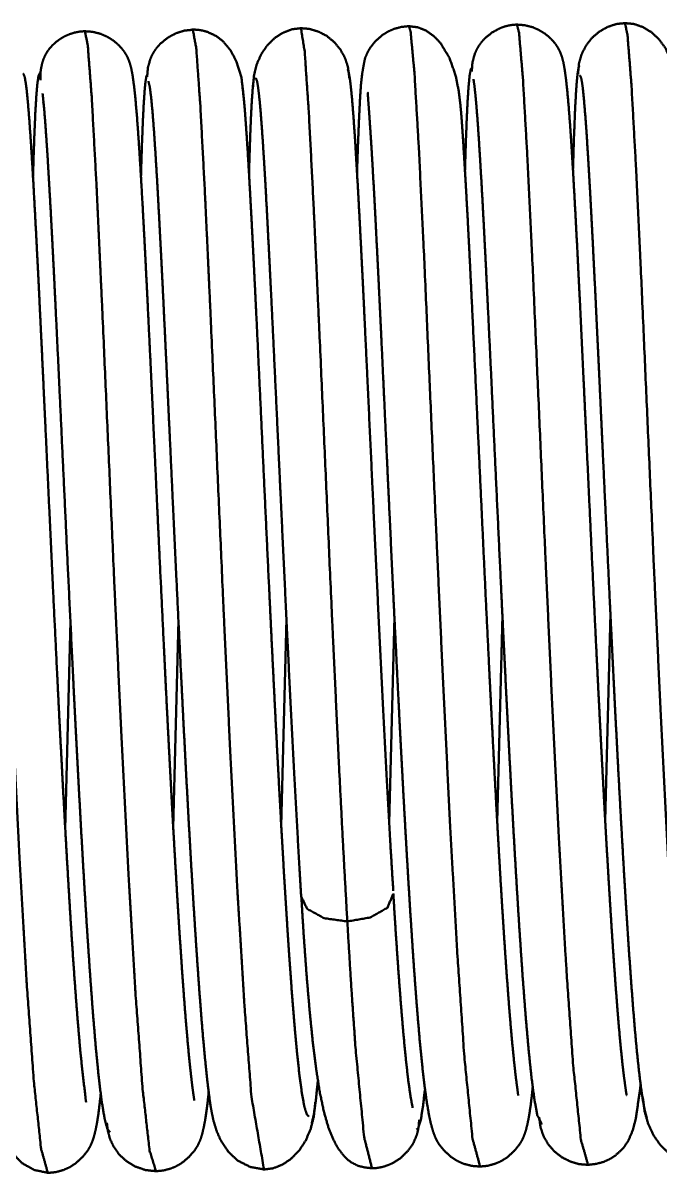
# Paper-space layout 'Layout1' of a CAD drawing. Header units: millimetres. Extents: x 69 to 348, y 30 to 269.
# Drawn here: x 182.73 to 186.86, y 48.22 to 55.67 of the extents above; entities that cross this region are included whole.
import ezdxf

# ---------------------------------------------------------------- set-up
doc = ezdxf.new("R2010")
doc.units = ezdxf.units.MM
doc.layers.add('170', color=7, linetype='Continuous', true_color=0xffffff)

psp = doc.layouts.get("Layout1")

# ---------------------------------------------------------------- linework, layer by layer
at = {"layer": '170', "color": 155, "linetype": 'Continuous', "lineweight": 50}
for p, q in [((182.862, 55.1624), (182.8656, 55.1395)), ((183.004, 50.4461), (183.0378, 51.7955)), ((183.7039, 50.4556), (183.7376, 51.8012)), ((184.4038, 50.4673), (184.4375, 51.8115)), ((185.1374, 51.8247), (185.1039, 50.4852)), ((185.8373, 51.8364), (185.8037, 50.4914)), ((186.5372, 51.8457), (186.5035, 50.5008)), ((185.2417, 48.7364), (185.2367, 48.7377))]:
    psp.add_line(p, q, dxfattribs=at)
for points, knots in [([(186.6366, 55.671), (186.5758, 55.6641), (186.5187, 55.6455), (186.4654, 55.6154), (186.4177, 55.5745), (186.379, 55.525), (186.3504, 55.4684), (186.3334, 55.4076), (186.3273, 55.3413)], [0, 0, 0.122192, 0.241823, 0.363986, 0.489347, 0.614624, 0.741191, 0.867257, 1, 1]), ([(186.9527, 55.2958), (186.9433, 55.3745), (186.9234, 55.4457), (186.8919, 55.5111), (186.8507, 55.5671), (186.8007, 55.6128), (186.7456, 55.6457), (186.6869, 55.6651), (186.6251, 55.6708)], [0, 0, 0.143809, 0.277896, 0.409577, 0.53584, 0.65873, 0.77519, 0.887238, 1, 1]), ([(186.631, 55.671), (186.6475, 55.5966), (186.6732, 55.2742), (186.7034, 54.7267), (186.7378, 53.9932), (186.8185, 52.1625), (186.863, 51.1965), (186.9091, 50.2855), (186.9555, 49.4882), (187.0011, 48.8613), (187.0476, 48.4345), (187.0908, 48.2825)], [0, 0, 0.01028, 0.05394, 0.127952, 0.227078, 0.474426, 0.604955, 0.728076, 0.835879, 0.920719, 0.978669, 1, 1]), ([(182.8913, 48.2193), (182.8476, 48.3764), (182.8004, 48.8141), (182.7548, 49.4468), (182.7084, 50.2485), (182.6623, 51.162), (182.6179, 52.1286), (182.5374, 53.9545), (182.503, 54.6831), (182.4731, 55.2242), (182.4475, 55.5394), (182.4313, 55.608)], [0, 0, 0.022009, 0.081424, 0.167048, 0.275437, 0.398903, 0.529505, 0.776208, 0.874652, 0.947803, 0.990485, 1, 1]), ([(183.1369, 55.618), (183.1008, 55.6158), (183.065, 55.609), (183.0323, 55.5986), (183.0006, 55.5847), (182.972, 55.5681), (182.9462, 55.5493), (182.9229, 55.5283), (182.9032, 55.5064), (182.8859, 55.4822), (182.8725, 55.4583), (182.8615, 55.4321), (182.8536, 55.407), (182.8429, 55.3507), (182.8446, 55.3005)], [0, 0, 0.074192, 0.149152, 0.219621, 0.29077, 0.3586, 0.424249, 0.48871, 0.549214, 0.610324, 0.666666, 0.724939, 0.779132, 0.896748, 1, 1]), ([(183.8393, 48.6882), (183.8394, 48.6963), (183.8374, 48.7119), (183.834, 48.7346), (183.8288, 48.7724), (183.823, 48.8196), (183.8151, 48.889), (183.8066, 48.9713), (183.7961, 49.0841), (183.7851, 49.2132), (183.7721, 49.381), (183.7587, 49.5669), (183.7448, 49.775), (183.7308, 49.9983), (183.7179, 50.2142), (183.705, 50.4401), (183.6934, 50.6519), (183.6817, 50.8701), (183.6713, 51.0694), (183.661, 51.2723), (183.6431, 51.6356), (183.6151, 52.2192), (183.5993, 52.5575), (183.5799, 52.9735), (183.5574, 53.4549), (183.5387, 53.843), (183.5287, 54.0454), (183.519, 54.2365), (183.5085, 54.4337), (183.4984, 54.6154), (183.4886, 54.7788), (183.4791, 54.9258), (183.4686, 55.0687), (183.4579, 55.1903), (183.4493, 55.2686), (183.44, 55.3343), (183.4327, 55.373), (183.4233, 55.4088), (183.4177, 55.4251), (183.4104, 55.4429), (183.4076, 55.449), (183.4036, 55.4568), (183.398, 55.4668), (183.3907, 55.4787), (183.3777, 55.4969), (183.3623, 55.5153), (183.3386, 55.5388), (183.3118, 55.5601), (183.274, 55.5832), (183.2332, 55.6009), (183.1811, 55.6139), (183.1258, 55.6179)], [0, 0, 0.00113, 0.003347, 0.006567, 0.01192, 0.018588, 0.028396, 0.040006, 0.055913, 0.074096, 0.09771, 0.123866, 0.153142, 0.184553, 0.214898, 0.246663, 0.276428, 0.307094, 0.335108, 0.363617, 0.414666, 0.496677, 0.544207, 0.602661, 0.670293, 0.72483, 0.753266, 0.780126, 0.807843, 0.833379, 0.856359, 0.877033, 0.897145, 0.914272, 0.925331, 0.934642, 0.940175, 0.94536, 0.947787, 0.950484, 0.951419, 0.952662, 0.95427, 0.956222, 0.959356, 0.962729, 0.967414, 0.972218, 0.978432, 0.984686, 0.992217, 1, 1]), ([(183.5925, 48.2301), (183.5507, 48.3657), (183.5057, 48.7623), (183.4602, 49.3714), (183.4138, 50.1554), (183.3677, 51.0582), (183.323, 52.0222), (183.2417, 53.8664), (183.2068, 54.6148), (183.1763, 55.1812), (183.1502, 55.5252), (183.1316, 55.618)], [0, 0, 0.01915, 0.07303, 0.155483, 0.261484, 0.383517, 0.513772, 0.762952, 0.864084, 0.940649, 0.987223, 1, 1]), ([(183.837, 55.6281), (183.777, 55.6215), (183.721, 55.6043), (183.6685, 55.576), (183.6218, 55.5381), (183.6017, 55.5162), (183.5839, 55.4923), (183.5687, 55.4667), (183.5563, 55.4397), (183.5401, 55.3832), (183.5351, 55.3228)], [0, 0, 0.126563, 0.249368, 0.374403, 0.500321, 0.562778, 0.625181, 0.687499, 0.749667, 0.873058, 1, 1]), ([(184.1603, 55.1877), (184.1472, 55.3113), (184.1149, 55.419), (184.0771, 55.4915), (184.0259, 55.5531), (183.9809, 55.5877), (183.9223, 55.6142), (183.899, 55.6208), (183.8722, 55.6257), (183.8607, 55.6269), (183.8483, 55.6278), (183.8372, 55.628), (183.8254, 55.6279)], [0, 0, 0.201203, 0.383079, 0.515396, 0.644946, 0.736896, 0.840849, 0.880091, 0.924214, 0.942927, 0.963005, 0.980936, 1, 1]), ([(184.2924, 48.2411), (184.2109, 48.7137), (184.1657, 49.2987), (184.1193, 50.064), (184.0731, 50.9553), (184.0282, 51.9156), (183.9461, 53.7762), (183.9107, 54.5438), (183.8797, 55.1349), (183.853, 55.5074), (183.8311, 55.628)], [0, 0, 0.06476, 0.143984, 0.247522, 0.368035, 0.497853, 0.749336, 0.853085, 0.933011, 0.983449, 1, 1]), ([(184.5367, 55.6382), (184.475, 55.6302), (184.417, 55.6088), (184.363, 55.5742), (184.3144, 55.5272), (184.2749, 55.4703), (184.2454, 55.4046), (184.2277, 55.3337), (184.2207, 55.2558)], [0, 0, 0.113401, 0.226082, 0.343144, 0.466438, 0.592735, 0.724103, 0.857352, 1, 1]), ([(184.8454, 55.3141), (184.8372, 55.381), (184.8183, 55.442), (184.7878, 55.4984), (184.7476, 55.5472), (184.6986, 55.5871), (184.6443, 55.6158), (184.5866, 55.6329), (184.5255, 55.638)], [0, 0, 0.133575, 0.260193, 0.387153, 0.512467, 0.637642, 0.759361, 0.878501, 1, 1]), ([(184.832, 49.8491), (184.8052, 50.3328), (184.7785, 50.8534), (184.7334, 51.809), (184.6505, 53.6843), (184.6146, 54.4702), (184.583, 55.0854), (184.5559, 55.4861), (184.5314, 55.6382)], [0, 0, 0.083562, 0.173463, 0.338472, 0.662226, 0.797917, 0.904163, 0.973433, 1, 1]), ([(185.2368, 55.651), (185.1842, 55.6459), (185.1347, 55.6327), (185.0952, 55.6151), (185.0586, 55.5921), (185.0128, 55.5516), (184.9785, 55.5075), (184.9702, 55.4934), (184.9634, 55.4805), (184.9476, 55.4449), (184.9435, 55.4265), (184.9367, 55.3896), (184.9286, 55.3439), (184.9201, 55.2683), (184.9145, 55.1806), (184.9075, 55.04), (184.9006, 54.8706), (184.8953, 54.7041)], [0, 0, 0.047204, 0.092875, 0.131464, 0.170011, 0.224515, 0.274395, 0.288986, 0.301984, 0.336644, 0.3535, 0.387004, 0.428347, 0.496217, 0.574627, 0.700172, 0.851413, 1, 1]), ([(185.9384, 48.7206), (185.9389, 48.7265), (185.9347, 48.7612), (185.9265, 48.8212), (185.9202, 48.8737), (185.9134, 48.9355), (185.9049, 49.0193), (185.896, 49.115), (185.8854, 49.2387), (185.8745, 49.3767), (185.8623, 49.543), (185.85, 49.7235), (185.8382, 49.9061), (185.8263, 50.0988), (185.8154, 50.2851), (185.8044, 50.4786), (185.7852, 50.8312), (185.7661, 51.1991), (185.7508, 51.5033), (185.7236, 52.0648), (185.6983, 52.6034), (185.6703, 53.2056), (185.6403, 53.8402), (185.6254, 54.143), (185.6121, 54.4033), (185.5991, 54.6394), (185.5875, 54.8318), (185.5764, 55.0001), (185.5713, 55.0711), (185.565, 55.1419), (185.5532, 55.2353), (185.5342, 55.3301), (185.4942, 55.4447), (185.4359, 55.5413), (185.3927, 55.5867), (185.3445, 55.6208), (185.2872, 55.6435), (185.2252, 55.6508)], [0, 0, 0.000836, 0.005744, 0.014269, 0.021716, 0.030474, 0.04232, 0.055852, 0.073328, 0.092818, 0.116286, 0.141764, 0.167513, 0.194696, 0.220964, 0.248253, 0.297952, 0.349821, 0.3927, 0.471827, 0.547726, 0.632599, 0.722021, 0.764693, 0.801395, 0.834683, 0.861805, 0.88555, 0.895577, 0.905575, 0.918827, 0.932444, 0.949532, 0.965403, 0.974231, 0.982538, 0.991221, 1, 1]), ([(185.2313, 55.651), (185.2422, 55.6158), (185.2669, 55.3519), (185.2959, 54.8563), (185.3293, 54.1643), (185.4083, 52.3747), (185.4524, 51.4059), (185.4982, 50.4758), (185.5446, 49.645), (185.5905, 48.9726), (185.6438, 48.4415), (185.6929, 48.2603)], [0, 0, 0.004968, 0.040733, 0.10772, 0.201202, 0.442917, 0.573776, 0.699421, 0.811698, 0.902639, 0.97466, 1, 1]), ([(185.9364, 55.661), (185.9069, 55.6595), (185.8779, 55.655), (185.8493, 55.6476), (185.8214, 55.6372), (185.7692, 55.6088), (185.7233, 55.5711), (185.7034, 55.5492), (185.6858, 55.5253), (185.6709, 55.4997), (185.6588, 55.4728), (185.6431, 55.4161), (185.6387, 55.3558)], [0, 0, 0.062345, 0.124149, 0.186433, 0.248991, 0.374207, 0.499346, 0.561757, 0.624165, 0.686539, 0.748766, 0.872609, 1, 1]), ([(186.6428, 48.7225), (186.641, 48.7305), (186.6384, 48.7457), (186.6355, 48.7664), (186.6304, 48.804), (186.6239, 48.8523), (186.6154, 48.9253), (186.6064, 49.0122), (186.595, 49.1338), (186.5831, 49.2741), (186.5689, 49.4595), (186.5543, 49.666), (186.5391, 49.8985), (186.5238, 50.1483), (186.5098, 50.3883), (186.4958, 50.6394), (186.4833, 50.8726), (186.4709, 51.1122), (186.4599, 51.3286), (186.449, 51.548), (186.4302, 51.9346), (186.4019, 52.5348), (186.3777, 53.0533), (186.3623, 53.3833), (186.3388, 53.8775), (186.3303, 54.0489), (186.3212, 54.2293), (186.3123, 54.3994), (186.3028, 54.5735), (186.2936, 54.7339), (186.2847, 54.878), (186.2759, 55.008), (186.2662, 55.1357), (186.2562, 55.2452), (186.2481, 55.3174), (186.2392, 55.3789), (186.2321, 55.4163), (186.2229, 55.4512), (186.2173, 55.4678), (186.2101, 55.4855), (186.2072, 55.4917), (186.2032, 55.4996), (186.1976, 55.5096), (186.1902, 55.5216), (186.1774, 55.5398), (186.1619, 55.5584), (186.1382, 55.5818), (186.1113, 55.6032), (186.0736, 55.6263), (186.0326, 55.644), (185.9806, 55.6569), (185.9253, 55.6608)], [0, 0, 0.001142, 0.003317, 0.00624, 0.011553, 0.018394, 0.028692, 0.040934, 0.058058, 0.077794, 0.103852, 0.132876, 0.165527, 0.200607, 0.234317, 0.269557, 0.302292, 0.335923, 0.366296, 0.397092, 0.45134, 0.535566, 0.608326, 0.654633, 0.723986, 0.748035, 0.773356, 0.797226, 0.821671, 0.844184, 0.864431, 0.882691, 0.900635, 0.916058, 0.926239, 0.934943, 0.940281, 0.945343, 0.947802, 0.950476, 0.951432, 0.952679, 0.954289, 0.956259, 0.959378, 0.962773, 0.967446, 0.972256, 0.978456, 0.98471, 0.992221, 1, 1]), ([(185.931, 55.661), (185.9449, 55.6081), (185.97, 55.3147), (185.9996, 54.7929), (186.0336, 54.0798), (186.1134, 52.2687), (186.1577, 51.3008), (186.2036, 50.3799), (186.2501, 49.5654), (186.2958, 48.9154), (186.3458, 48.4371), (186.392, 48.2713)], [0, 0, 0.007385, 0.047114, 0.117647, 0.213997, 0.458644, 0.5894, 0.713842, 0.823935, 0.911867, 0.97678, 1, 1]), ([(185.1302, 50.0466), (185.12, 50.2067), (185.1098, 50.3751), (185.0868, 50.7894), (185.0639, 51.2335), (185.0408, 51.6998), (185.0183, 52.1692), (184.9959, 52.6465), (184.9637, 53.3381), (184.9431, 53.7719), (184.9332, 53.9759), (184.9235, 54.1715), (184.9141, 54.3553), (184.9049, 54.5285), (184.8959, 54.6879), (184.8873, 54.8342), (184.8789, 54.9646), (184.8708, 55.0794), (184.863, 55.176), (184.8555, 55.2541), (184.8484, 55.3124), (184.8415, 55.3511), (184.8349, 55.3695)], [0, 0, 0.030077, 0.061723, 0.139536, 0.22293, 0.310484, 0.398602, 0.488209, 0.618038, 0.699482, 0.737785, 0.774521, 0.809035, 0.841557, 0.871499, 0.898973, 0.923489, 0.945057, 0.963229, 0.977946, 0.988961, 0.996342, 1, 1]), ([(185.6381, 55.38), (185.6322, 55.3718), (185.6247, 55.3316), (185.6177, 55.2589), (185.6116, 55.1633), (185.6058, 55.0411), (185.6006, 54.9052), (185.5957, 54.7475), (185.5947, 54.7126)], [0, 0, 0.015126, 0.076052, 0.184869, 0.327687, 0.510113, 0.712806, 0.947929, 1, 1]), ([(186.3354, 55.3938), (186.33, 55.3774), (186.3248, 55.3452), (186.3201, 55.3007), (186.3156, 55.2424), (186.3079, 55.1036), (186.3007, 54.9218), (186.2947, 54.7257)], [0, 0, 0.025819, 0.074449, 0.141259, 0.228453, 0.435761, 0.707236, 1, 1]), ([(183.1394, 48.6789), (183.1388, 48.6808), (183.1364, 48.6975), (183.1338, 48.725), (183.1151, 48.8791), (183.1, 49.03), (183.0841, 49.2161), (183.0744, 49.3418), (183.0643, 49.4781), (183.0537, 49.6314), (183.043, 49.7945), (183.023, 50.1192), (183.0029, 50.4699), (182.985, 50.799), (182.9672, 51.1414), (182.9518, 51.4486), (182.9238, 52.0285), (182.9003, 52.5282), (182.8757, 53.0562), (182.8622, 53.3456), (182.8459, 53.6907), (182.8369, 53.8761), (182.8282, 54.0531), (182.8187, 54.2404), (182.8096, 54.4155), (182.7998, 54.5945), (182.7904, 54.7566), (182.7805, 54.914), (182.771, 55.0488), (182.7612, 55.1681), (182.7519, 55.2572), (182.7425, 55.3177), (182.7337, 55.3413), (182.7322, 55.3418)], [0, 0, 0.0003, 0.002824, 0.006969, 0.030206, 0.052907, 0.080873, 0.099748, 0.120217, 0.143229, 0.167695, 0.216412, 0.268998, 0.318359, 0.369688, 0.415745, 0.502673, 0.577577, 0.656718, 0.700102, 0.751828, 0.779623, 0.806153, 0.834241, 0.860496, 0.887329, 0.911647, 0.935255, 0.955489, 0.973417, 0.986831, 0.995997, 0.999772, 1, 1]), ([(182.8393, 55.3464), (182.839, 55.3464), (182.8307, 55.3277), (182.823, 55.2732), (182.8163, 55.1918), (182.8099, 55.0811), (182.8044, 54.9541), (182.7991, 54.8031), (182.7953, 54.6758)], [0, 0, 0.000552, 0.03093, 0.112593, 0.233688, 0.398234, 0.586882, 0.811062, 1, 1]), ([(183.5378, 55.3423), (183.5294, 55.3232), (183.5234, 55.2835), (183.5178, 55.2224), (183.5122, 55.1378), (183.507, 55.031), (183.5018, 54.8988), (183.4968, 54.7443), (183.4949, 54.6767)], [0, 0, 0.031316, 0.091308, 0.183098, 0.309925, 0.469839, 0.667726, 0.898854, 1, 1]), ([(183.543, 55.2937), (183.5517, 55.2585), (183.5611, 55.1861), (183.5703, 55.0876), (183.58, 54.9597), (183.5892, 54.8206), (183.5988, 54.6607), (183.6078, 54.5017), (183.6171, 54.328), (183.6255, 54.1647), (183.6341, 53.9914), (183.6418, 53.8354), (183.6562, 53.533), (183.6685, 53.2716), (183.6828, 52.9654), (183.7021, 52.5508), (183.7255, 52.0524), (183.7538, 51.4673), (183.7693, 51.158), (183.7871, 50.8155), (183.805, 50.4853), (183.8229, 50.1713), (183.8409, 49.8757), (183.8571, 49.6289), (183.8731, 49.4012), (183.8871, 49.2183), (183.9013, 49.0522), (183.9137, 48.9228), (183.9255, 48.8111), (183.9351, 48.7307), (183.9465, 48.6518), (183.9547, 48.6047), (183.9659, 48.5545), (183.9856, 48.4904), (184.0137, 48.427), (184.0606, 48.3572), (184.1197, 48.3009), (184.202, 48.2586), (184.2983, 48.2412)], [0, 0, 0.005001, 0.015073, 0.028727, 0.046428, 0.065653, 0.087763, 0.109732, 0.13373, 0.156293, 0.180237, 0.201779, 0.243554, 0.27966, 0.321959, 0.379223, 0.448064, 0.528893, 0.571613, 0.618934, 0.664568, 0.707964, 0.748825, 0.782951, 0.814438, 0.839749, 0.862755, 0.880684, 0.896186, 0.907353, 0.918351, 0.924952, 0.932051, 0.941307, 0.950869, 0.962483, 0.973736, 0.986501, 1, 1]), ([(184.2279, 55.3232), (184.2208, 55.2673), (184.2141, 55.1801), (184.2082, 55.0697), (184.2025, 54.9319), (184.195, 54.6956)], [0, 0, 0.089587, 0.228627, 0.404532, 0.623858, 1, 1]), ([(184.2383, 55.3125), (184.2408, 55.3111), (184.2471, 55.2939), (184.2537, 55.2571), (184.2606, 55.2012), (184.2678, 55.1259), (184.2754, 55.0325), (184.2832, 54.9215), (184.2914, 54.7949), (184.2998, 54.6529), (184.3084, 54.4978), (184.3174, 54.3291), (184.3266, 54.1497), (184.3361, 53.9587), (184.3558, 53.5496), (184.3765, 53.1102), (184.3978, 52.6508), (184.4422, 51.7128), (184.4648, 51.2548), (184.4877, 50.8111), (184.5104, 50.3993), (184.5332, 50.0087)], [0, 0, 0.000545, 0.003988, 0.011021, 0.021629, 0.03586, 0.053484, 0.074423, 0.098286, 0.12505, 0.154284, 0.186064, 0.219864, 0.255863, 0.332921, 0.415681, 0.50221, 0.67891, 0.765184, 0.848778, 0.926384, 1, 1]), ([(185.6496, 55.3076), (185.6557, 55.266), (185.6619, 55.2093), (185.6689, 55.133), (185.6761, 55.0405), (185.6841, 54.9264), (185.6923, 54.7962), (185.7013, 54.6427), (185.7107, 54.4729), (185.7209, 54.2787), (185.7316, 54.0686), (185.7431, 53.833), (185.768, 53.3088), (185.7955, 52.7169), (185.8257, 52.074), (185.8415, 51.743), (185.8583, 51.4015), (185.8753, 51.0658), (185.8932, 50.7267), (185.9112, 50.4011), (185.9299, 50.0807), (185.9486, 49.7817), (185.9679, 49.4987), (185.987, 49.2467), (186.0065, 49.0234), (186.0255, 48.8402), (186.0448, 48.6944), (186.0635, 48.5948), (186.093, 48.5337)], [0, 0, 0.006188, 0.014574, 0.025855, 0.03951, 0.056331, 0.075536, 0.098162, 0.123186, 0.151798, 0.182767, 0.217469, 0.294705, 0.381894, 0.476605, 0.525379, 0.575684, 0.625158, 0.675127, 0.723117, 0.770339, 0.81443, 0.856169, 0.893356, 0.92634, 0.953456, 0.975094, 0.990003, 1, 1]), ([(186.3398, 55.331), (186.3481, 55.3139), (186.3535, 55.2845), (186.3592, 55.2406), (186.3702, 55.125), (186.3821, 54.9655), (186.3929, 54.796), (186.4043, 54.5986), (186.4143, 54.414), (186.4248, 54.2123), (186.4334, 54.0396), (186.4423, 53.8573), (186.4562, 53.5679), (186.4661, 53.357), (186.4785, 53.09), (186.4872, 52.9025), (186.5075, 52.4667), (186.5336, 51.9166), (186.5482, 51.6147), (186.5656, 51.2641), (186.5833, 50.9211), (186.6038, 50.5408), (186.6244, 50.181), (186.6357, 49.9935), (186.6471, 49.8144), (186.659, 49.6347), (186.6709, 49.466), (186.6834, 49.3012), (186.6957, 49.1511), (186.7086, 49.0102), (186.7213, 48.8876), (186.7345, 48.7788), (186.7474, 48.6911), (186.7606, 48.6219), (186.7735, 48.5762)], [0, 0, 0.002799, 0.007216, 0.013748, 0.030898, 0.054504, 0.079582, 0.108778, 0.136071, 0.16589, 0.191415, 0.218361, 0.261134, 0.292305, 0.331778, 0.359484, 0.423902, 0.505211, 0.549834, 0.601659, 0.652363, 0.708599, 0.761805, 0.789535, 0.816029, 0.842624, 0.86759, 0.89199, 0.914225, 0.935109, 0.953307, 0.96949, 0.982583, 0.992982, 1, 1]), ([(184.5837, 48.5842), (184.5697, 48.598), (184.5542, 48.6477), (184.5383, 48.7333), (184.5221, 48.8521), (184.5056, 49.0047), (184.4889, 49.1877), (184.472, 49.3999), (184.4551, 49.6356), (184.4381, 49.8942), (184.4212, 50.1692), (184.4044, 50.4614), (184.3878, 50.7635), (184.3713, 51.0773), (184.3553, 51.3952), (184.3394, 51.7183), (184.324, 52.0394), (184.2943, 52.6716), (184.2665, 53.2701), (184.2407, 53.8142), (184.2286, 54.0617), (184.2171, 54.2886), (184.2061, 54.4973), (184.1957, 54.6836), (184.1858, 54.8497), (184.1764, 54.9918), (184.1675, 55.1114), (184.1592, 55.2053), (184.1513, 55.2762)], [0, 0, 0.002927, 0.010688, 0.023651, 0.041508, 0.064373, 0.09173, 0.123445, 0.158637, 0.197236, 0.238262, 0.281866, 0.326927, 0.37372, 0.421127, 0.469311, 0.517184, 0.611458, 0.700682, 0.78182, 0.818715, 0.852564, 0.883684, 0.911474, 0.936251, 0.957468, 0.975325, 0.989369, 1, 1]), ([(184.9661, 55.2191), (184.9662, 55.2187), (184.966, 55.2123), (184.9657, 55.2018), (184.9669, 55.1782), (184.9697, 55.1448), (184.9736, 55.092), (184.978, 55.0278), (184.9841, 54.9356), (184.9908, 54.8281), (184.9991, 54.6872), (185.0079, 54.529), (185.0166, 54.3628), (185.0258, 54.1827), (185.0344, 54.0076), (185.0517, 53.6481), (185.0703, 53.25), (185.0895, 52.8377), (185.106, 52.4834), (185.1287, 52.0015), (185.144, 51.6828), (185.1636, 51.2871), (185.1749, 51.0659), (185.1863, 50.8486), (185.1992, 50.6105), (185.2121, 50.3795), (185.2265, 50.1332), (185.241, 49.8986), (185.2565, 49.6601), (185.2721, 49.4391), (185.2865, 49.2532), (185.3009, 49.0848), (185.3173, 48.9173), (185.334, 48.7733), (185.3475, 48.6763), (185.362, 48.5927), (185.3735, 48.5397), (185.3864, 48.493), (185.3939, 48.4714), (185.4032, 48.4481), (185.4118, 48.4297), (185.4257, 48.4066), (185.4598, 48.3641), (185.5079, 48.3205), (185.5464, 48.2962), (185.5884, 48.2781), (185.6412, 48.2648), (185.6979, 48.2604)], [0, 0, 0.000055, 0.000952, 0.002421, 0.005725, 0.010395, 0.017789, 0.026782, 0.039689, 0.054727, 0.074439, 0.096579, 0.119817, 0.14501, 0.169487, 0.219769, 0.275425, 0.33307, 0.382607, 0.449988, 0.494556, 0.549896, 0.580828, 0.611226, 0.644531, 0.676842, 0.711303, 0.744131, 0.777506, 0.808458, 0.834493, 0.858108, 0.881615, 0.901853, 0.915535, 0.927383, 0.934962, 0.941723, 0.944914, 0.948432, 0.951265, 0.955032, 0.962634, 0.971701, 0.978065, 0.984455, 0.992062, 1, 1]), ([(182.1633, 55.1862), (182.1635, 55.1692), (182.1691, 55.1016), (182.1742, 55.0358), (182.18, 54.9544), (182.1876, 54.8387), (182.1957, 54.7042), (182.2039, 54.5607), (182.2124, 54.4027), (182.2204, 54.2491), (182.2363, 53.9313), (182.2442, 53.7702), (182.2583, 53.474), (182.2663, 53.3034), (182.2825, 52.9562), (182.2997, 52.5853), (182.3247, 52.052), (182.3409, 51.7152), (182.3593, 51.3394), (182.378, 50.9706), (182.3979, 50.5973), (182.4178, 50.2414), (182.4369, 49.9214), (182.4562, 49.6232), (182.4748, 49.3631), (182.4931, 49.1315), (182.5101, 48.9411), (182.5292, 48.7703), (182.5414, 48.6854), (182.5571, 48.6021), (182.5806, 48.5137), (182.6133, 48.4302), (182.6621, 48.3483), (182.7237, 48.2833), (182.8041, 48.2383), (182.8986, 48.2192)], [0, 0, 0.002369, 0.011866, 0.021087, 0.032497, 0.048717, 0.067558, 0.087643, 0.109771, 0.13127, 0.175771, 0.198322, 0.239777, 0.263654, 0.312257, 0.364177, 0.43882, 0.485958, 0.538567, 0.590204, 0.642469, 0.692319, 0.737135, 0.778913, 0.81538, 0.847858, 0.874591, 0.898617, 0.910615, 0.922461, 0.935246, 0.947791, 0.961119, 0.973637, 0.986524, 1, 1]), ([(182.8573, 55.2148), (182.8637, 55.1547), (182.8703, 55.0802), (182.8775, 54.9855), (182.8851, 54.8752), (182.8934, 54.7432), (182.902, 54.5958), (182.9115, 54.4252), (182.9212, 54.2394), (182.9318, 54.0296), (182.9428, 53.8051), (182.9671, 53.2945), (182.994, 52.7167), (183.0235, 52.0868), (183.0555, 51.4254), (183.0726, 51.0877), (183.0898, 50.7584), (183.1078, 50.4288), (183.1259, 50.1153), (183.1447, 49.8103), (183.1634, 49.5291), (183.1826, 49.2672), (183.2016, 49.0388), (183.2209, 48.8422), (183.2398, 48.6874), (183.2589, 48.5723), (183.2773, 48.5042), (183.2949, 48.4841)], [0, 0, 0.008938, 0.02002, 0.034088, 0.050454, 0.070039, 0.091904, 0.117196, 0.144753, 0.17586, 0.20914, 0.284823, 0.370481, 0.463849, 0.5619, 0.611971, 0.660789, 0.709671, 0.756166, 0.801425, 0.843153, 0.882035, 0.915964, 0.945223, 0.968317, 0.985593, 0.996027, 1, 1]), ([(184.832, 49.8491), (184.8319, 49.8491), (184.6825, 49.8702), (184.572, 49.9302), (184.533, 50.0114)], [0, 0, 0.000113, 0.411472, 0.754235, 1, 1]), ([(184.5341, 50.0115), (184.5413, 49.8901), (184.5487, 49.7735), (184.5682, 49.502), (184.5891, 49.257), (184.6094, 49.0579), (184.6322, 48.8777), (184.655, 48.7368), (184.6817, 48.6116), (184.7089, 48.5169), (184.7419, 48.4341), (184.7751, 48.3749), (184.815, 48.3241), (184.8529, 48.2906), (184.9014, 48.2657), (184.9461, 48.2547), (184.9983, 48.2494)], [0, 0, 0.06289, 0.123366, 0.264161, 0.391429, 0.494936, 0.588919, 0.662786, 0.729004, 0.779969, 0.826115, 0.86121, 0.894646, 0.920803, 0.949001, 0.972838, 1, 1]), ([(185.1303, 50.0281), (185.0916, 49.938), (184.9813, 49.8747), (184.832, 49.8491)], [0, 0, 0.260438, 0.597913, 1, 1]), ([(185.2554, 48.6415), (185.2407, 48.7219), (185.2257, 48.8303), (185.2103, 48.9666), (185.1947, 49.1305), (185.1788, 49.3208), (185.1627, 49.535), (185.1465, 49.7713), (185.1302, 50.0295)], [0, 0, 0.058617, 0.13711, 0.23545, 0.353516, 0.490476, 0.644575, 0.814426, 1, 1]), ([(184.832, 49.8491), (184.8587, 49.4113), (184.8852, 49.0328), (184.9408, 48.4532), (184.9921, 48.2493)], [0, 0, 0.272314, 0.507916, 0.869443, 1, 1]), ([(184.6022, 48.5441), (184.6158, 48.6022), (184.6289, 48.6945), (184.6409, 48.8169)], [0, 0, 0.216293, 0.55422, 1, 1]), ([(182.887, 48.2191), (182.9416, 48.2246), (182.9925, 48.2384), (183.0332, 48.2567), (183.0705, 48.2808), (183.118, 48.3246), (183.152, 48.368), (183.1659, 48.392), (183.1748, 48.4115), (183.1832, 48.4335), (183.1896, 48.4533), (183.2003, 48.4949), (183.2096, 48.542), (183.2207, 48.6144), (183.2304, 48.6972), (183.2343, 48.7359)], [0, 0, 0.078833, 0.154515, 0.218608, 0.28242, 0.375166, 0.454277, 0.494197, 0.524967, 0.558851, 0.588604, 0.650372, 0.719278, 0.824527, 0.944193, 1, 1]), ([(183.5867, 48.2301), (183.6373, 48.2348), (183.6848, 48.2466), (183.7236, 48.2628), (183.7596, 48.2841), (183.8076, 48.3245), (183.8434, 48.3663), (183.8592, 48.3909), (183.8698, 48.4118), (183.8835, 48.4445), (183.8914, 48.4712), (183.9022, 48.5171), (183.9126, 48.5712), (183.9242, 48.6526), (183.9341, 48.7452), (183.9341, 48.7459)], [0, 0, 0.073045, 0.143394, 0.203833, 0.263941, 0.354102, 0.433241, 0.475238, 0.508977, 0.55989, 0.599856, 0.667688, 0.746941, 0.865027, 0.998971, 1, 1]), ([(185.2807, 48.5014), (185.2908, 48.508), (185.3078, 48.5598), (185.324, 48.6614), (185.3342, 48.7557)], [0, 0, 0.045468, 0.2517, 0.641283, 1, 1]), ([(185.6868, 48.2602), (185.7414, 48.2658), (185.7923, 48.2796), (185.833, 48.2981), (185.8704, 48.3222), (185.918, 48.3664), (185.9519, 48.41), (185.966, 48.4346), (185.9749, 48.4545), (185.9832, 48.4768), (185.9897, 48.4972), (186.0002, 48.5388), (186.0093, 48.5852), (186.0198, 48.6544), (186.0292, 48.7325), (186.0341, 48.7811)], [0, 0, 0.078475, 0.153732, 0.217622, 0.281111, 0.373962, 0.452787, 0.493273, 0.524502, 0.558419, 0.589039, 0.650271, 0.717772, 0.81778, 0.930215, 1, 1]), ([(186.3861, 48.2713), (186.443, 48.2779), (186.4928, 48.2908), (186.5349, 48.3102), (186.5698, 48.3329), (186.6228, 48.3821), (186.6529, 48.4282), (186.6823, 48.4977), (186.7018, 48.571), (186.734, 48.7945)], [0, 0, 0.081751, 0.155079, 0.221192, 0.280471, 0.383663, 0.462145, 0.569764, 0.677907, 1, 1]), ([(184.2867, 48.241), (184.3514, 48.2496), (184.4123, 48.2735), (184.4693, 48.3124), (184.5208, 48.3656), (184.5629, 48.4303), (184.5951, 48.5056), (184.6153, 48.5875), (184.6247, 48.678)], [0, 0, 0.107269, 0.214931, 0.328333, 0.450011, 0.577005, 0.711662, 0.850283, 1, 1]), ([(186.7469, 48.7081), (186.7591, 48.6187), (186.7817, 48.5382), (186.816, 48.4642), (186.8601, 48.401), (186.9131, 48.3493), (186.9712, 48.3119), (187.0328, 48.2896), (187.0977, 48.2825)], [0, 0, 0.148685, 0.286635, 0.421124, 0.548288, 0.670345, 0.784246, 0.89234, 1, 1]), ([(183.2742, 48.5437), (183.2802, 48.4914), (183.2937, 48.4419), (183.3184, 48.3886), (183.3524, 48.3406), (183.4011, 48.2951), (183.4571, 48.261), (183.5247, 48.238), (183.5982, 48.2303)], [0, 0, 0.105573, 0.208232, 0.326006, 0.443877, 0.577371, 0.708834, 0.851781, 1, 1]), ([(184.9862, 48.2493), (185.0234, 48.2515), (185.0597, 48.2583), (185.0933, 48.2689), (185.1259, 48.2834), (185.1806, 48.3184), (185.2276, 48.3647), (185.2596, 48.4122), (185.2825, 48.4654), (185.2938, 48.5134), (185.2979, 48.5645)], [0, 0, 0.075713, 0.150928, 0.2226, 0.295172, 0.427111, 0.561301, 0.677779, 0.795613, 0.895839, 1, 1]), ([(186.0753, 48.5818), (186.0837, 48.518), (186.1029, 48.4596), (186.1337, 48.4056), (186.1743, 48.3587), (186.2237, 48.3204), (186.2784, 48.2927), (186.3365, 48.2764), (186.3981, 48.2714)], [0, 0, 0.129703, 0.253778, 0.378986, 0.504123, 0.630084, 0.753771, 0.87536, 1, 1])]:
    psp.add_open_spline(points, degree=1, knots=knots, dxfattribs=at)

doc.saveas('drawing.dxf')
